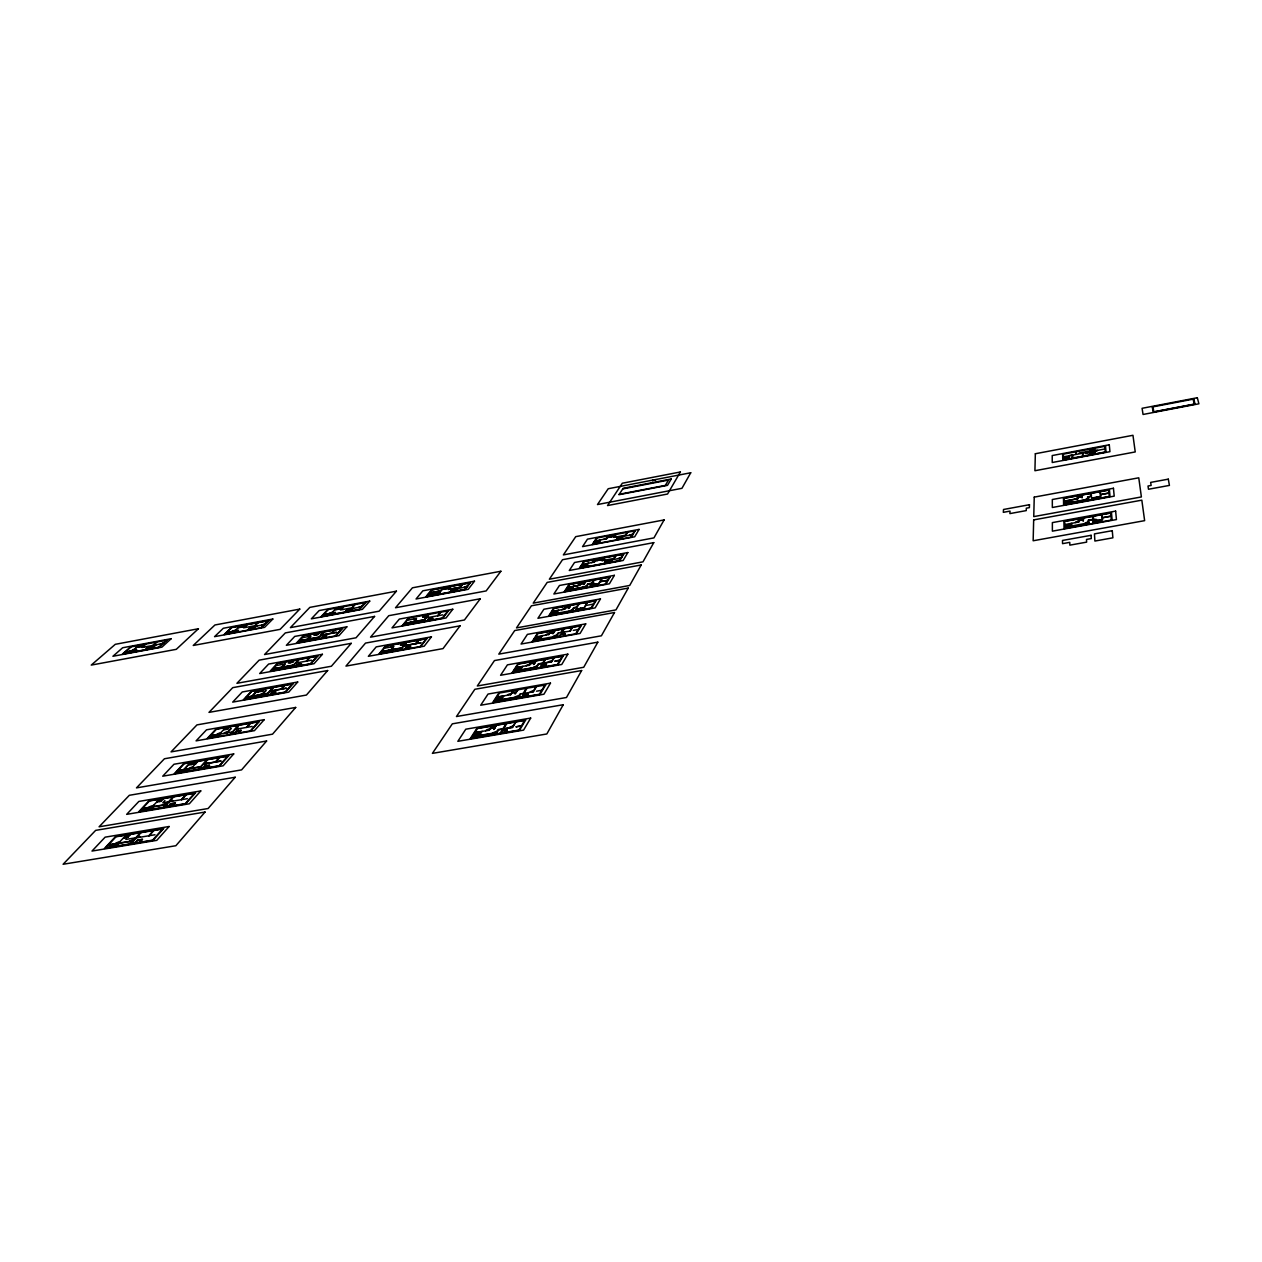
<?xml version="1.0" encoding="UTF-8"?>
<svg xmlns="http://www.w3.org/2000/svg" width="1262" height="1262" viewBox="0 0 1262 1262"><rect width="100%" height="100%" fill="white"/><g stroke="black" fill="none" stroke-linecap="round" stroke-linejoin="round"><path stroke-width="1.5" d="M1099.754 496.565L1096.773 497.922M1091.456 450.408L1094.249 449.193M1084.673 499.878L1087.67 498.537M1074.561 499.247L1077.559 497.922M1069.182 455.692L1072.006 455.156M601.091 542.581L592.919 543.512M595.648 543.606L593.55 543.401M588.786 566.275L580.015 567.269M390.684 647.075L393.018 647.453M403.509 649.283L400.78 649.047M618.79 537.896L620.62 538.211M616.881 536.744L614.783 536.492M574.699 611.013L550.106 614.689M609.767 537.044L607.905 536.823M238.865 631.552L237.351 631.315M533.195 663.26L531.097 662.818M582.807 567.443L580.678 567.143M544.711 685.376L539.41 694.274L493.552 702.24L499.31 693.311M575.819 633.571L580.394 625.889L537.991 633.524L533.021 641.238M605.366 583.959L609.388 577.191L569.477 584.558L565.108 591.357M630.874 537.013L634.439 531.081M573.295 630.385L578.248 629.501M536.492 691.197L541.808 690.267M583.47 607.795L580.11 609.199M598.062 583.691L594.765 585.142M612.606 559.681L609.42 561.069M532.895 691.939L535.94 686.907M536.334 686.843L533.29 691.876L520.039 693.942L517.467 698.075M551.384 661.793L553.813 657.77M569.951 631.095L572.207 627.356M584.18 607.574L585.379 605.571L593.361 604.119M587.366 602.289L585.915 604.687L587.729 602.226M601.69 578.611L600.318 580.867L602.037 578.548M613.947 558.34L615.54 555.706M512.23 727.464L515.527 722.006M554.192 657.691L551.762 661.73L543.244 663.244L551.462 661.667M572.569 627.293L570.314 631.032L557.946 633.051L555.343 637.231M585.678 605.618L584.464 607.621L576.119 609.136L575.015 610.95M615.872 555.643L614.231 558.388L601.911 560.675L603.615 557.946M515.937 721.943L512.64 727.401L498.695 729.783M505.715 732.339L507.292 729.751L501.819 730.493M548.371 662.329L548.449 662.203A3.155 0.868 -14.4 0 1 552.078 660.657M627.529 532.39L625.857 535.12L613.947 537.375L615.651 534.631M508.996 728.016L509.091 727.858A3.407 1.01 -14.9 0 1 513.035 726.123M526.333 696.545L527.784 694.163M526.727 696.466L528.179 694.084L523.083 695.11M544.711 666.778L546.067 664.569M563.609 635.748L564.871 633.698M579.179 610.193L580.362 608.268M593.881 586.073L594.986 584.259M608.095 562.742L609.625 560.249L621.393 558.056M624.422 536.176L621.346 537.486M505.305 732.402L506.867 729.83M545.089 666.715L546.446 664.49L541.903 665.421M563.988 635.685L565.234 633.634L560.486 634.597M579.542 610.13L580.725 608.205M594.228 586.01L595.333 584.196L598.977 583.628L600.113 581.75L607.495 580.378L599.829 581.703L598.693 583.58L591.294 584.937M608.442 562.678L609.956 560.186M529.788 692.475L529.882 692.349A3.281 0.931 -14.6 0 1 533.637 690.708M625.526 535.183L627.198 532.454M620.099 539.048L621.535 536.713L632.925 534.567M525.024 694.636L524.929 694.778A2.918 0.836 -14.7 0 0 527.106 695.283M620.431 538.984L621.85 536.65M543.386 665.042L545.421 665.61M562.284 634.155L564.272 634.66M577.854 608.726L579.81 609.167M592.556 584.7L594.465 585.111M606.785 561.48L608.647 561.842M503.995 730.319L503.901 730.461A3.045 0.899 -14.9 0 0 506.141 731.045M564.366 632.104L564.429 631.978A3.045 0.805 -14.3 0 0 562.126 631.552M523.809 693.516L526.901 688.484M521.711 697.35L523.178 694.968M539.868 667.645L544.979 659.332M561.464 632.625L563.767 628.87M579.179 603.788L577.034 607.29L574.163 607.811L571.875 611.518M589.496 586.877L593.661 580.094M500.099 733.301L506.03 723.631M522.105 697.271L523.493 695.031M559.303 636.521L560.565 634.47M604.167 563.467L605.208 561.764L609.136 561.038M540.625 667.503L545.72 659.206M559.681 636.458L560.864 634.518M575.362 610.887L576.482 609.073M590.174 586.751L594.339 579.968M604.498 563.404L605.476 561.811M500.919 733.159L506.835 723.489M616.613 539.71L617.544 538.211M604.892 560.123L602.794 559.729M523.194 693.39L526.128 688.626M560.896 632.514L563.041 629.012M578.485 603.914L576.466 607.196L573.611 607.716L571.165 611.644M536.034 667.393L538.196 663.907L542.66 663.118M586.073 586.578L587.713 583.927L591.768 583.186M602.258 560.612L603.946 557.883M496.029 732.922L498.064 729.625L502.86 728.805M538.937 663.765L536.776 667.267L513.666 671.352M588.392 583.801L586.625 586.656L565.644 590.521M498.869 729.483L496.834 732.78L472.004 737.008M518.256 697.949L520.638 694.068M556.069 637.105L558.514 633.145M616.298 539.757L617.276 538.18M515.054 697.523L515.227 697.239A3.281 0.931 -14.7 0 1 519.013 695.599M492.795 733.474L492.985 733.175A3.423 1.01 -15 0 1 496.944 731.424M553.04 636.805L553.182 636.569A3.045 0.805 -14.3 0 1 556.684 635.086M568.91 611.265L572.412 609.641M517.783 690.077L515.006 693.974L517.388 690.14M535.861 660.941L533.637 664.522L536.24 660.878M554.886 630.479L552.819 633.792L555.248 630.416M570.566 605.35L568.626 608.458L570.929 605.287M585.379 581.624L583.565 584.543L585.726 581.561M598.724 560.249L599.718 558.672M496.25 725.303L493.663 729.468L496.66 725.24M599.071 560.186L600.049 558.609M533.021 667.929L533.179 667.677A3.171 0.868 -14.5 0 1 536.823 666.115M600.223 560.06L603.062 558.829M614.263 537.312L615.982 534.567M514.486 692.743L514.58 692.601A2.903 0.82 -14.8 0 0 512.435 692.112M552.283 632.751L550.327 632.246M568.074 607.495L566.165 607.054M582.997 583.643L581.119 583.249M597.447 560.58L595.601 560.218M612.401 536.634L615.13 535.467M493.174 728.111L493.268 727.969A3.013 0.883 -15 0 0 491.076 727.401M513.224 690.882L510.81 694.699L496.928 697.003M488.899 730.272L491.517 726.123M531.838 661.667L529.583 665.232L516.142 667.503M550.989 631.174L548.907 634.486L535.782 636.947M566.796 606.044L564.84 609.152L552.251 611.344M581.719 582.303L579.889 585.221L573.689 586.357M596.153 559.334L594.434 562.063L582.445 564.382M491.912 726.044L489.309 730.209L474.875 732.544M610.95 536.823L611.881 535.34M611.281 536.76L612.212 535.277M510.416 694.778L512.829 690.945M529.204 665.311L531.444 661.73M548.544 634.549L550.626 631.237M564.493 609.215L566.433 606.107M581.372 582.366L579.542 585.284L567.663 587.382M594.102 562.126L595.822 559.397M507.34 695.315L507.419 695.173A3.265 0.915 -14.8 0 1 511.189 693.548M526.222 665.831L526.301 665.705A3.155 0.868 -14.6 0 1 529.93 664.159M545.657 635.07L545.736 634.96A3.029 0.805 -14.4 0 1 549.222 633.492M561.685 609.72L565.108 608.221M576.829 585.789L580.126 584.338M591.468 562.615L594.654 561.243M606.375 538.795L608.11 536.05M608.442 535.987L606.707 538.732L595.159 540.909M485.696 730.824L485.791 730.666A3.407 0.994 -15 0 1 489.735 728.931M520.401 670.154L522.847 666.304M540.152 639.124L542.408 635.559M556.416 613.537L558.53 610.193M571.765 589.401L573.753 586.262M586.12 566.827L588.486 563.089M603.82 539.284L606.896 537.975M479.245 735.778L482.084 731.297M499.752 701.167L502.907 696.198L496.755 697.271M518.997 671.321L521.947 666.699L515.984 667.756M538.811 640.213L541.54 635.922M555.138 614.562L557.694 610.54L552.109 611.565M570.55 590.364L572.948 586.593L567.537 587.587M585.458 566.953L587.713 563.404M501.235 699.921L503.853 695.788M477.667 737.118L481.09 731.739L474.686 732.828M497.37 700.584L499.137 697.839M516.663 670.816L518.303 668.245M536.539 639.771L538.054 637.389M552.898 614.184L554.333 611.944M568.357 590.017L569.698 587.918M583.312 566.654L584.574 564.682M598.188 543.165L600.239 539.962M598.519 543.117L600.57 539.899M475.222 736.472L477.131 733.474M582.003 566.89L582.555 566.023M596.153 542.834L597.226 541.161M580.173 567.932L584.274 561.543L623.018 554.318L619.248 560.659L579.51 568.058M593.077 544.143L596.926 538.164M418.321 622.497L415.703 622.229M618.08 558.672L621.85 557.268M413.447 619.121L415.719 619.437M629.706 535.167L633.35 533.842M250.712 627.987L252.053 628.413M583.344 587.082L587.272 585.615M420.325 646.302L426.162 638.793L386.014 646.081L379.815 653.637M447.71 611.108L442.268 618.096L403.083 625.289L408.856 618.254M442.788 614.831L426.256 617.875M415.719 643.62L418.416 640.197M437.693 615.682L440.201 612.48M462.365 584.306L460.015 587.303L448.815 589.291L451.133 586.388M415.971 643.683L418.763 640.134M437.946 615.73L440.548 612.417M462.697 584.243L460.346 587.24L448.404 589.464L450.818 586.451M458.595 588.455L455.408 589.748M408.762 648.4L410.355 646.381M431.083 620.147L432.566 618.285M453.768 591.452L455.787 588.897L467.192 586.767M409.125 648.337L410.702 646.318L406.285 647.122L404.692 649.125M431.43 620.084L432.913 618.222L428.638 618.995L427.14 620.872M454.099 591.389L456.118 588.833M405.039 649.062L406.538 647.169M427.487 620.809L428.875 619.043M450.282 592.099L451.591 590.458M407.91 646.822L409.614 647.327M430.2 618.711L431.872 619.153M452.869 590.143L454.494 590.537M406.632 645.371L404.723 644.835M428.906 617.386L427.029 616.897M451.291 588.928L449.461 588.502M449.966 592.162L451.339 590.427L455.14 589.717L451.26 590.521M400.022 649.977L401.521 648.116M406.048 642.453L401.71 647.879L381.55 651.523M428.244 614.689L424.19 619.752L404.692 623.333M400.717 649.851L406.727 642.326M428.906 614.562L424.679 619.847L417.075 621.235M402.026 644.866L405.212 643.494M424.411 616.976L427.455 615.667M447.174 588.597L450.092 587.366M444.461 589.102L442.852 588.707M402.01 643.178L400.417 645.166L404.455 644.425M424.332 615.399L422.849 617.26L426.856 616.424M445.738 588.786L447.032 587.161M400.764 645.103L402.357 643.115M423.18 617.197L424.663 615.351M446.07 588.723L447.363 587.098M393.649 649.536L391.867 648.873M415.009 623.097L416.681 620.92L414.646 620.762M438.245 594.339L439.539 592.73L427.408 594.986M443.593 587.808L440.832 590.868L429.695 592.856L441.164 590.805M415.671 622.986L417.249 621.03M438.876 594.228L440.343 592.414L428.212 594.67M389.406 651.902L393.854 646.412L384.232 648.258M412.358 623.586L416.507 618.475L407.2 620.273M435.674 594.812L436.983 593.203M438.277 591.342L441.558 589.969M387.118 652.312L388.633 650.451M410.15 623.996L411.554 622.261M433.544 595.222L434.854 593.597M387.876 652.17L389.406 650.309M410.876 623.854L412.295 622.119M434.254 595.08L435.564 593.471M388.649 652.028L390.163 650.167M411.617 623.728L413.021 621.992M434.964 594.954L436.273 593.329M390.763 649.867L393.413 646.586M413.605 621.693L416.081 618.648M384.074 652.864L385.604 650.987M407.2 624.532L408.62 622.797M430.689 595.743L432.014 594.134M384.847 652.722L386.361 650.861M407.942 624.406L409.345 622.655M431.415 595.617L432.724 593.992M385.604 652.58L387.118 650.719M408.667 624.264L410.087 622.529M432.125 595.475L433.434 593.866M386.361 652.454L387.876 650.577M409.409 624.138L410.828 622.387M432.834 595.348L434.144 593.739M294.851 666.573L292.374 666.241M298.605 662.455L296.791 662.014M382.56 653.132L384.09 651.271L380.588 652.691M405.733 624.8L407.153 623.065M429.269 596.011L430.594 594.386L426.745 595.79M383.317 653.006L384.847 651.129M406.459 624.674L407.878 622.923M429.979 595.885L431.304 594.26M336.291 613.679L333.909 613.442M273.144 692.428L274.674 693.012M269.011 694.983L266.471 694.605M336.891 609.451L335.503 609.12M312.108 640.008L309.679 639.724M307.928 636.695L310.026 637.026M282.136 664.506L284.265 664.885M226.245 729.31L224.604 728.805M137.085 651.224L134.955 651.003M463.974 587.366L467.808 585.978M154.989 834.75L136.28 837.858M187.36 798.672L169.25 801.733M252.163 726.423L235.3 729.373M311.54 660.215L295.829 663.055M250.539 730.635L258.426 721.817L216.48 729.199L208.214 738.049M335.44 635.717L341.75 628.665L303.858 635.654L297.233 642.737M364.813 602.873L358.913 609.483L321.873 616.361L328.073 609.735M353.66 608.379L350.41 609.672M148.79 835.775L153.507 830.554M181.365 799.682L185.751 794.823M215.234 762.138L219.272 757.657M246.579 727.401L250.333 723.236M280.984 689.257L284.423 685.44M306.335 661.162L309.553 657.597M331.433 633.35L334.43 630.022M149.2 835.712L153.917 830.491M181.76 799.619L186.129 794.76M215.613 762.074L219.651 757.594M246.942 727.338L250.696 723.173M281.331 689.194L284.77 685.376M306.682 661.099L309.9 657.534M331.764 633.287L334.761 629.959M139.451 842.322L142.133 839.356M172.531 805.803L175.024 803.042M206.905 767.832L209.224 765.277M238.723 732.701L240.868 730.335M273.633 694.163L275.589 692.002M299.346 665.768L301.176 663.749M324.776 637.689L326.479 635.796M348.58 611.407L350.931 608.805L361.863 606.77M351.798 607.842L354.559 604.798M139.861 842.259L142.543 839.293L137.416 840.129L134.719 843.111M172.926 805.724L175.418 802.979L170.465 803.815L167.956 806.576M207.299 767.769L209.602 765.214L204.823 766.034L202.488 768.59M239.086 732.638L241.231 730.272L236.483 731.234M273.98 694.1L275.936 691.939L271.504 692.728L269.532 694.889M299.678 665.705L301.508 663.686L297.106 664.585L295.371 666.494M325.107 637.625L326.811 635.732L322.551 636.616L320.927 638.383M348.896 611.344L351.246 608.741M354.874 604.735L352.13 607.779L340.456 609.956L343.579 606.848M135.129 843.048L137.668 840.24M168.351 806.497L170.701 803.91M202.882 768.526L205.059 766.129M234.827 733.38L236.846 731.171M269.894 694.826L271.74 692.791M295.718 666.431L297.438 664.522M321.258 638.32L322.883 636.553M345.173 612.038L346.671 610.366M139.309 839.829L139.151 840.003A3.171 0.931 -17.7 0 0 140.871 840.744M172.295 803.5L172.137 803.657A3.045 0.868 -17.3 0 0 173.856 804.336M206.574 765.734L206.447 765.892A2.918 0.805 -16.9 0 0 208.135 766.476M238.313 730.793L239.859 731.455M298.794 664.175L300.309 664.695M324.176 636.222L325.675 636.679M347.949 610.051L349.416 610.461M139.451 837.337L139.609 837.163A3.565 1.025 -17.7 0 0 137.684 836.327M172.326 801.212L172.468 801.054A3.423 0.962 -17.3 0 0 170.559 800.297M206.511 763.652L206.652 763.494A3.281 0.883 -16.9 0 0 204.76 762.832M238.155 728.884L238.281 728.742A3.139 0.82 -16.5 0 0 236.42 728.158M272.892 690.708L271.172 690.077M323.829 634.739L322.141 634.234M234.464 733.443L236.609 731.092M344.841 612.102L346.451 610.335M343.28 609.42L341.608 608.978M130.112 843.868L140.271 832.762M163.508 807.317L172.926 797M198.197 769.331L206.921 759.787M230.315 734.184L238.392 725.334M265.556 695.599L272.955 687.506M291.506 667.188L298.431 659.616M318.797 637.326L323.656 632.01M130.917 843.742L141.06 832.62M164.265 807.191L173.699 796.874M198.954 769.205L207.646 759.661M231.041 734.058L239.102 725.224M266.25 695.472L273.633 687.38M292.185 667.062L299.094 659.49M324.287 631.883L319.428 637.2L311.13 638.73M227.255 732.654L231.104 728.458L226.639 732.985M262.512 694.258L266.045 690.424L261.944 694.573M292.327 662.392L294.503 660.326M317.803 634.628L319.838 632.704M129.45 841.644L129.765 841.297A3.581 1.041 -17.7 0 1 134.198 839.404M162.766 805.282L163.05 804.967A3.439 0.962 -17.3 0 1 167.294 803.168M125.853 839.435L135.649 837.81M127.825 837.305L130.917 834.308M161 801.323L163.886 798.53M191.193 768.542L194.537 764.914M195.5 763.889L198.197 761.302M223.784 733.49L224.084 733.206A3.155 0.836 -16.6 0 1 227.901 731.613M227.444 729.215L229.952 726.833M259.183 695.062L263.08 693.327M262.528 691.15L264.846 688.957M290.575 661.036L288.399 663.102L292.784 662.203M309.521 640.481L311.335 638.509M316.036 633.414L313.986 635.338L318.229 634.455M333.783 614.152L335.471 612.307L322.788 614.846M338.042 609.23L339.888 607.527M289.96 662.818L293.194 661.446M315.516 635.054L318.608 633.745M339.431 609.057L342.412 607.827M116.703 846.092L119.243 843.332M150.525 809.51L152.891 806.954M185.688 771.476L187.88 769.126M218.231 736.298L220.251 734.105M253.946 697.681L255.792 695.678M280.259 669.223L285.228 663.844L275.842 665.642M306.287 641.08L310.941 636.048L301.839 637.815M330.644 614.736L332.158 613.095M188.243 769.063L188.511 768.763A3.281 0.899 -17 0 1 192.55 767.075M126.342 837.542L126.516 837.369A3.155 0.915 -17.8 0 0 124.828 836.643M159.564 801.559L159.722 801.402A3.029 0.852 -17.4 0 0 158.034 800.739M194.127 764.125L192.597 763.384M261.266 691.387L259.767 690.819M284.644 666.872L283.067 666.178M308.875 640.607L310.815 638.398L308.906 638.241M333.152 614.263L334.667 612.638M113.17 846.676L115.725 843.915M147.102 810.078L149.484 807.522M182.391 772.044L184.583 769.678M215.045 736.85L217.08 734.658M250.886 698.217L252.747 696.214M277.293 669.759L279.028 667.882M303.416 641.601L305.041 639.85M327.852 615.257L329.382 613.616M114.053 846.518L116.609 843.773M147.969 809.936L150.336 807.38M183.211 771.902L185.404 769.536M215.849 736.708L217.869 734.516M251.643 698.091L253.504 696.072M278.034 669.633L279.77 667.756M304.126 641.475L305.751 639.724M328.546 615.13L330.076 613.49M114.937 846.376L117.492 843.615M148.821 809.794L151.188 807.238M184.047 771.76L186.24 769.41M216.638 736.566L218.673 734.389M252.416 697.949L254.277 695.946M278.776 669.491L280.511 667.614M304.852 641.348L306.477 639.597M329.256 615.004L330.77 613.364M115.82 846.234L118.376 843.473M118.423 843.174L126.247 835.081M149.673 809.652L152.039 807.096M152.087 806.812L159.375 799.303M184.867 771.618L187.06 769.268M191.13 764.63L193.827 762.059M217.443 736.44L219.462 734.247M219.478 734.011L225.756 727.559M253.173 697.807L255.034 695.804M258.473 691.891L260.808 689.683M279.517 669.365L281.252 667.488M305.562 641.206L307.187 639.455M329.95 614.862L336.197 608.221M281.868 667.172L284.786 664.017M307.77 639.171L310.499 636.222M109.636 847.259L112.208 844.499M143.694 810.661L146.076 808.106M179.109 772.612L181.302 770.246M211.874 737.402L213.909 735.225M247.825 698.769L249.702 696.766M274.327 670.296L276.078 668.418M300.545 642.137L302.17 640.386M325.075 615.777L326.606 614.137M110.52 847.102L113.091 844.357M144.546 810.519L146.928 807.948M179.93 772.47L182.122 770.104M212.663 737.276L214.698 735.083M248.598 698.627L250.46 696.624M275.069 670.169L276.804 668.292M301.255 641.995L302.88 640.244M325.77 615.651L327.3 614.01M111.403 846.96L113.974 844.199M145.398 810.378L147.78 807.806M180.75 772.328L182.943 769.962M183.795 769.568L187.991 765.056L195.878 763.81M213.452 737.134L215.486 734.941M249.355 698.501L251.217 696.482M251.99 696.135L255.555 692.302L262.89 691.103M275.81 670.027L277.545 668.15M301.981 641.869L303.606 640.118M326.464 615.509L327.994 613.868M112.286 846.818L114.842 844.057M146.25 810.236L148.632 807.664M181.57 772.186L183.763 769.82M184.173 769.505L188.322 764.993A3.265 0.883 -16.9 0 1 192.345 763.321M214.256 736.992L216.291 734.799M250.128 698.359L251.99 696.356M252.337 696.072L256.139 692.018L259.515 690.771M276.552 669.901L278.287 668.024M302.691 641.743L304.316 639.992M327.158 615.383L328.688 613.742M108.753 847.401L111.324 844.641M142.843 810.803L145.225 808.248M178.273 772.754L180.482 770.388M211.07 737.544L213.12 735.352M247.068 698.911L248.929 696.892M273.586 670.438L275.337 668.56M299.82 642.263L301.46 640.512M324.381 615.903L325.911 614.263L322.015 615.667M358.724 607.353L362.588 605.965M261.218 627.482L267.875 620.794L231.892 627.514L224.936 634.234M257.148 626.062L249.135 628.35M251.091 629.359L252.889 627.577M254.719 625.747L257.842 622.671M251.406 629.296L253.205 627.514M258.142 622.608L255.034 625.7L243.613 627.829L247.068 624.674M247.431 630.038L249.45 628.302M246.374 627.309L244.875 626.835M242.793 626.914L245.806 625.668M328.94 613.521L332.521 612.18M240.19 627.388L238.881 626.962M235.978 632.167L237.682 630.511M236.593 632.057L238.502 630.195L226.04 632.672M241.436 627.072L243.456 625.353M230.804 633.13L232.508 631.473M231.482 633.003L233.186 631.347M232.161 632.877L233.864 631.221M232.839 632.751L239.843 626.031M233.533 632.625L235.237 630.968M227.397 633.776L229.1 632.104L225.188 633.508M228.075 633.65L229.779 631.978M228.753 633.524L230.473 631.852M229.432 633.382L231.151 631.726M230.126 633.256L231.829 631.599M261.534 625.163L265.43 623.759M166.174 640.465L158.712 647.248L123.187 653.858L130.917 647.043M156.031 644.914L153.996 646.775L147.118 648.053M148.806 649.094L150.809 647.28M152.86 645.434L156.33 642.295M149.105 649.031L151.124 647.217M156.646 642.232L153.175 645.371L141.975 647.453L145.793 644.267M145.225 649.756L147.244 647.942M145.524 649.693L147.433 647.99M148.679 647.674L149.862 648.132M144.688 646.949L143.332 646.459M232.113 631.379L235.726 630.038M141.344 646.507L144.42 645.261M131.595 652.28L133.488 650.608M138.82 646.98L137.637 646.538M134.009 651.839L135.902 650.151M140.05 646.665L141.943 644.977M134.608 651.728L136.738 649.835L124.496 652.28M140.35 646.617L142.243 644.929M127.588 653.038L129.497 651.35M128.267 652.911L130.16 651.224M128.929 652.785L130.822 651.097M129.592 652.659L131.5 650.971M130.27 652.533L138.41 645.639M133.173 650.498L138.71 645.576M125.585 653.4L127.494 651.713L123.55 653.117M126.263 653.274L128.156 651.602M126.926 653.164L128.834 651.476M160.337 644.03L164.249 642.642M130.475 651.003L134.119 649.662M129.481 652.296L129.323 652.438M231.293 632.656L231.151 632.783M303.89 641.096L302.959 641.333L303.748 641.238M277.798 669.223L276.835 669.459L277.656 669.365M386.803 651.902L385.825 652.138L386.677 652.06M215.644 736.219L214.603 736.472L218.736 735.746M147.796 809.336L146.676 809.62L151.124 808.863M113.911 845.871L112.76 846.155L113.706 846.092M1094.785 451.654L1097.561 450.439L1094.675 450.203M150.068 648.163L155.841 644.866L163.334 643.478M252.274 628.444L256.943 626.015L264.61 624.58M622.765 488.915L668.481 480.081L665.326 485.397L619.248 494.278M607.448 537.565L614.736 536.113M594.56 541.824L599.781 540.688M594.323 542.203L599.545 541.051M594.197 542.392L599.308 541.43M593.96 542.755L599.182 541.603M617.213 538.275L621.078 537.454M593.724 543.133L598.945 541.982M1090.1 450.755L1094.296 449.871M1063.409 456.86L1105.039 448.941M1063.424 457.727L1069.056 456.481M1085.557 453.547L1090.589 452.522L1090.731 454.746M1063.424 457.885L1069.072 456.828M1063.424 458.232L1069.072 457.002M1069.088 457.349L1063.44 458.579L1069.088 457.696M1090.273 453.342L1094.485 452.553M1063.456 459.1L1069.088 457.869M442.205 589.528L449.524 588.076M595.096 561.006L602.637 559.523M238.029 627.798L245.065 626.394M334.572 609.972L341.75 608.536M136.69 647.374L143.6 646.002M428.607 593.534L431.21 593.582L427.944 594.339M581.94 565.171L587.209 564.193M581.656 565.613L587.067 564.414M581.53 565.833L586.798 564.84M581.246 566.259L586.656 565.06M581.104 566.48L586.373 565.502M605.145 561.874L609.073 561.133M346.356 610.429L350.173 609.641M580.962 566.701L586.231 565.723M429.932 595.207L436.337 594.008M228.248 632.94L234.385 631.805M231.23 632.719L233.959 632.215M325.139 615.083L331.401 613.916M436.005 594.418L432.314 595.096L433.103 595.017M331.023 614.326L328.167 614.909M126.547 652.564L132.542 651.444M129.402 652.359L132.068 651.87M580.599 584.101L584.685 583.249M588.266 584.022L594.576 583.423L591.121 584.227M567.001 588.423L572.412 587.429M566.701 588.881L572.27 587.65M566.543 589.117L571.97 588.124M566.401 589.354L571.828 588.36M566.102 589.827L571.67 588.581M591.231 585.047L594.923 584.369M321.353 635.101L331.527 633.24M331.859 633.177L336.575 632.309L321.258 635.212M565.944 590.048L571.386 589.054M565.802 590.285L571.229 589.291M571.891 589.18L586.751 586.451M299.078 640.765L318.986 637.105M1077.937 497.48L1082.402 496.55M298.873 640.986L310.484 638.856M300.64 641.396L307.092 640.197M1064.292 501.14L1077.59 498.695L1077.48 495.871M1108.935 493L1100.306 494.594L1100.448 496.345M303.811 641.175L306.682 640.639M1064.292 501.251L1077.985 498.727L1077.858 495.792M1108.935 493.111L1100.701 494.625L1100.843 496.376L1091.819 498.033M1064.308 502.024L1070.35 500.904M1064.308 502.213L1070.365 501.109M404.503 623.554L416.413 621.361M428.544 619.106L432.487 618.396M1064.323 502.418L1070.365 501.298M1064.323 502.812L1070.365 501.503M406.443 623.933L413.053 622.718M1064.323 503.002L1070.381 501.897M1064.339 503.412L1070.381 502.102M1064.339 503.601L1087.718 499.31M1064.339 503.806L1087.718 499.515M565.597 607.953L569.809 607.085M551.384 612.701L557.126 611.439M551.226 612.953L556.81 611.928M551.068 613.19L556.652 612.18M550.91 613.442L556.495 612.433M550.737 613.695L556.337 612.669M550.421 614.184L556.179 612.922M550.264 614.436L555.864 613.427M556.558 613.316L571.86 610.54M400.859 644.992L404.55 644.314M1064.765 524.582L1078.931 522.011L1078.805 518.871M1092.75 519.455L1088.081 520.307L1088.223 522.862M1088.885 520.37L1092.766 519.676M272.892 668.813L293.431 665.074M272.671 669.034L293.888 665.184M1064.781 525.402L1071.028 524.266M1064.781 525.623L1071.044 524.487M1093.602 520.37L1096.741 519.786A3.202 0.836 -10.8 0 0 1093.555 519.518M1064.781 525.828L1071.044 524.692M403.982 645.75L421.066 642.658L403.887 645.876M274.453 669.491L281.126 668.292M1064.797 526.254L1071.059 524.913M1064.797 526.459L1071.059 525.323M1093.649 521.206L1102.183 519.66L1102.042 517.767L1110.97 516.158L1102.452 517.799L1102.594 519.692L1098.334 520.465L1098.445 522.168M277.719 669.302L280.685 668.75M1064.812 526.68L1071.075 525.544M1093.665 521.316L1097.924 520.528M1064.812 526.885L1071.075 525.749M1064.812 527.311L1089.011 522.72M381.361 651.76L402.199 647.99M406.19 647.232L410.26 646.507M383.317 652.202L390.163 650.955M386.74 651.981L389.784 651.429M554.065 632.325L549.79 633.082L553.986 632.436M535.009 638.162L540.941 636.868M534.836 638.43L540.609 637.389M1094.533 453.31L1091.662 453.216M1072.605 457.459L1075.461 457.617M534.662 638.698L540.436 637.657M534.489 638.966L540.262 637.925M534.331 639.219L540.104 638.193M534.157 639.487L539.931 638.446M533.984 639.755L539.757 638.714M533.637 640.291L556.668 636.158A3.045 0.805 -14.3 0 1 558.987 636.584M270.273 691.071L281.095 689.131M281.458 689.068L286.474 688.169L270.147 691.197M246.437 697.145L267.607 693.343M246.2 697.381L268.08 693.469M271.393 692.854L275.479 692.128M247.999 697.902L254.877 696.671M254.403 697.176L250.444 697.886L251.28 697.807M530.45 663.859L534.962 662.944M559.981 660.152L554.759 661.193L559.902 660.294M538.779 664.033L542.502 663.37M542.187 663.875L545.941 663.213A3.155 0.868 -14.5 0 1 542.297 664.774L541.556 664.9M515.322 668.781L521.301 667.724M515.133 669.065L521.111 668.008M514.959 669.349L520.938 668.292M514.77 669.633L520.749 668.576M514.58 669.917L520.575 668.86M514.407 670.201L520.386 669.144M514.218 670.485L520.196 669.428M514.044 670.769L520.023 669.712M513.855 671.068L519.834 670.012M520.575 669.901L536.934 667.014M223.595 729.893L227.807 729.152M220.85 732.859L220.487 732.922A3.155 0.836 -16.6 0 0 216.622 734.516M210.265 735.856L233.028 731.865M212.095 736.456L219.241 735.194M231.325 733.08L232.034 732.954A3.171 0.836 -16.6 0 1 233.912 733.553M1077.906 496.676L1080.603 496.881M1088.491 499.468L1091.583 499.689M1096.378 497.985L1093.286 497.764M511.741 693.232L516.41 692.286M496.045 698.375L502.213 697.302M495.856 698.675L502.024 697.602M495.65 698.99L501.834 697.902M495.461 699.29L501.629 698.217M495.256 699.59L501.44 698.517M495.067 699.905L501.235 698.832M494.862 700.205L501.046 699.132M494.672 700.52L500.856 699.432M494.467 700.82L500.651 699.747M501.408 699.637L518.335 696.703M494.278 701.136L518.934 696.845A3.281 0.931 -14.7 0 1 521.364 697.397M1078.836 519.818L1081.644 520.054M203.687 764.015L215.36 761.996M215.739 761.933L221.15 761.002L203.561 764.157M177.8 770.609L200.626 766.665M177.532 770.908L201.1 766.839M204.681 766.192L209.082 765.435M179.378 771.571L186.792 770.293M199.286 768.148L200.027 768.022A3.297 0.899 -16.9 0 1 201.92 768.684M186.24 770.893L181.965 771.634L182.848 771.555M490.413 728.442L495.161 727.638M490.319 728.6L495.067 727.78M503.585 728.805L512.325 727.306M521.49 725.745L515.874 726.849L521.395 725.902M473.928 734.027L480.333 732.922M473.707 734.358L480.128 733.254M473.502 734.689L479.923 733.585M473.282 735.02L479.702 733.916M473.076 735.352L479.497 734.247M472.856 735.683L479.292 734.579M502.402 730.73L506.788 729.972M472.651 736.014L479.071 734.926M472.43 736.345L478.866 735.257M472.225 736.677L478.645 735.588M479.434 735.478L497.023 732.481M156.851 802.017L161.378 801.244M164.928 800.518L162.814 802.821L168.635 801.701M153.649 805.471L153.27 805.535A3.423 0.962 -17.4 0 0 149.011 807.333M142.464 808.437L166.127 804.446M142.164 808.753L166.6 804.635M170.307 803.973L174.882 803.2M144.042 809.526L151.708 808.232M164.675 806.039L165.448 805.913A3.439 0.978 -17.4 0 1 167.357 806.67M123.708 837.842L127.983 837.132M123.55 838.015L128.219 837.242M120.095 841.738L119.701 841.801A3.565 1.025 -17.8 0 0 115.252 843.694M108.485 844.814L132.952 840.776M108.169 845.161L133.425 840.981M137.258 840.303L141.975 839.53M110.046 846.013L117.981 844.704M131.374 842.495L132.179 842.353A3.581 1.041 -17.8 0 1 134.103 843.205M113.817 845.982L117.334 845.398M1193.111 399.328L1194.309 404.092L1153.847 411.822L1152.979 407.011M1104.834 446.496L1105.307 452.001L1063.472 459.873L1063.345 454.32M1111.301 519.849L1110.702 513.066L1064.702 521.427L1064.844 528.257M1100.48 491.628L1100.259 493.821L1100.101 491.707M1102.215 514.612L1101.978 516.947L1101.821 514.675M1094.548 448.436L1094.943 453.957M1094.186 448.499L1094.58 454.02M1096.71 497.133L1096.82 498.727M1096.315 497.102L1096.441 498.805M1097.924 520.433L1098.05 522.247M1090.368 449.225L1090.478 450.913L1079.199 452.963M1090.021 449.288L1090.116 450.897M1090.226 452.664L1090.368 454.809M1092.198 497.954L1092.308 499.563M1093.349 516.221L1093.775 523.02M1091.804 497.938L1091.914 499.626M1091.251 493.332L1091.441 496.423L1088.349 496.991L1088.538 500.241M1092.561 516.363L1092.987 523.162M1090.494 493.474L1090.668 496.36L1087.576 496.928L1087.765 500.383M1088.869 520.165L1089.027 522.925M1082.843 456.229L1082.733 453.989L1082.48 456.292M1082.323 494.972L1082.07 497.938L1081.944 495.051M1083.427 518.019L1083.175 521.206L1083.033 518.098M1076.328 451.875L1076.029 453.642L1075.965 451.938M1078.411 518.934L1078.521 521.963M1072.526 455.14L1072.637 458.138M1072.164 455.219L1072.274 458.216M1071.091 499.989L1071.154 502.355M1071.785 523.304L1071.864 525.828M1069.04 455.803L1069.119 458.8M1070.334 500.131L1070.428 503.57M1071.012 523.446L1071.122 527.122M1066.232 457.018L1066.28 458.579M1067.336 501.456L1067.368 503.254M1067.904 524.834L1067.952 526.743M506.583 728.616A3.407 1.01 -14.9 0 1 502.623 730.367M1075.398 522.531A3.187 0.836 -10.9 0 1 1078.489 521.127M1097.987 521.38A3.202 0.836 -10.7 0 1 1094.785 521.111M1101.474 519.897A3.202 0.836 -10.7 0 1 1098.382 521.301M1085.068 523.43A3.202 0.836 -10.8 0 1 1088.175 522.026M1033.673 519.897L1033.152 540.767L1144.634 520.654L1141.826 500.162L1033.673 519.897M1034.241 497.118L1033.752 516.615L1141.384 496.944L1138.766 477.809L1034.241 497.118M1035.345 453.736L1034.919 470.726L1135.232 451.938L1132.96 435.295L1035.345 453.736M1029.476 504.705L1029.382 507.624L1026.322 508.192L1026.243 510.605L1009.884 513.602L1010.026 511.11L1003.322 512.34L1003.527 509.485L1029.476 504.705M581.64 670.548L566.48 697.492L456.465 716.532L474.843 689.289L581.64 670.548M597.841 642.153L583.722 667.282L477.32 685.976L494.467 660.562L597.841 642.153M614.499 612.512L601.406 635.796L498.805 654.126L514.707 630.558L614.499 612.512M628.239 588.076L615.966 609.893L516.505 627.892L531.428 605.792L628.239 588.076M641.206 564.982L629.706 585.458L533.211 603.141L547.219 582.381L641.206 564.982M653.763 542.628L642.973 561.842L549.364 579.211L562.521 559.713L653.763 542.628M563.246 704.717L546.84 733.963L432.409 753.367L452.317 723.836L563.246 704.717M664.096 519.928L653.937 537.896L563.373 554.901L575.74 536.65L664.096 519.928M690.74 472.761L681.953 488.315L597.494 504.548L608.205 488.741L690.74 472.761M680.392 471.972L667.551 494.026L607.543 505.557L622.308 483.236L680.392 471.972M530.687 718.078L523.588 730.114L457.854 741.315L465.788 729.199L530.687 718.078M550.484 683.136L543.938 694.226L480.712 705.221L488.031 694.053L550.484 683.136M567.868 654.142L561.764 664.475L500.588 675.265L507.419 664.853L567.868 654.142M585.742 623.87L580.078 633.445L521.08 644.03L527.406 634.376L585.742 623.87M600.46 598.914L595.159 607.89L537.943 618.285L543.89 609.246L600.46 598.914M614.373 575.346L609.404 583.785L553.876 593.992L559.46 585.489L614.373 575.346M627.829 552.551L623.16 560.47L569.288 570.487L574.525 562.505L627.829 552.551M671.258 478.976L667.503 485.349L618.964 494.72L623.191 488.284L671.258 478.976M525.623 720.018L519.55 730.256L470.237 738.649L476.847 728.379L525.623 720.018M639.077 529.393L634.691 536.792L582.555 546.604L587.477 539.142L639.077 529.393M562.3 656.256L557.362 664.553L513.003 672.378L518.366 664.049L562.3 656.256M595.317 600.838L591.026 608.047L549.522 615.588L554.192 608.347L595.317 600.838M524.645 720.444L518.903 730.083L471.231 738.223L477.462 728.537L524.645 720.444M545.657 684.966L540.041 694.4L492.606 702.65L498.711 693.169L545.657 684.966M563.199 655.877L557.978 664.68L512.088 672.772L517.783 663.938L563.199 655.877M581.261 625.526L576.403 633.666L532.154 641.617L537.423 633.414L581.261 625.526M596.137 600.491L591.594 608.142L548.686 615.935L553.624 608.252L596.137 600.491M610.193 576.86L605.934 584.038L564.288 591.704L568.941 584.48L610.193 576.86M623.791 554.002L619.784 560.738L579.384 568.263L583.754 561.48L623.791 554.002M635.18 530.781L631.41 537.076L592.32 544.443L596.421 538.101L635.18 530.781M655.656 479.797L652.328 480.57L655.656 479.797M460.046 625.842L443.025 648.605L345.962 666.099L365.523 643.084L460.046 625.842M480.286 598.772L464.432 619.989L370.539 637.152L388.775 615.682L480.286 598.772M500.888 571.244L486.154 590.932L395.511 607.748L412.437 587.808L500.888 571.244M431.446 636.837L424.206 646.207L368.362 656.303L376.202 646.885L431.446 636.837M452.79 609.246L446.038 617.97L392.009 627.877L399.328 619.09L452.79 609.246M474.496 581.183L468.234 589.291L416.05 598.993L422.849 590.821L474.496 581.183M469.622 582.949L464.558 589.449L426.714 596.484L432.077 589.953L469.622 582.949M427.029 638.446L420.83 646.412L378.947 653.984L385.525 645.986L427.029 638.446M448.546 610.761L442.757 618.191L402.231 625.636L408.367 618.159L448.546 610.761M470.41 582.634L465.047 589.528L425.909 596.8L431.604 589.875L470.41 582.634M205.043 812.05L175.86 845.729L63.1 864.265L95.66 830.364L205.043 812.05M235.205 777.234L208.104 808.516L99.083 826.799L129.339 795.297L235.205 777.234M266.613 740.999L241.578 769.883L136.47 787.882L164.439 758.762L266.613 740.999M295.702 707.43L272.529 734.168L171.048 751.884L196.967 724.893L295.702 707.43M327.663 670.532L306.429 695.047L208.987 712.383L232.744 687.648L327.663 670.532M351.23 643.336L331.385 666.241L236.925 683.31L259.152 660.152L351.23 643.336M374.577 616.408L356.042 637.783L264.547 654.536L285.322 632.909L374.577 616.408M396.442 591.168L379.105 611.187L290.402 627.624L309.837 607.385L396.442 591.168M169.108 826.5L156.788 840.35L92 851.061L105.125 837.163L169.108 826.5M200.784 790.927L189.332 803.784L126.673 814.353L138.867 801.433L200.784 790.927M233.722 753.919L223.153 765.797L162.719 776.193L173.982 764.251L233.722 753.919M264.231 719.655L254.435 730.651L196.067 740.873L206.526 729.815L264.231 719.655M297.722 682.016L288.761 692.097L232.697 702.114L242.272 691.97L297.722 682.016M322.425 654.284L314.033 663.702L259.672 673.545L268.617 664.064L322.425 654.284M346.861 626.82L339.021 635.622L286.364 645.292L294.724 636.427L346.861 626.82M369.75 601.106L362.415 609.341L311.335 618.837L319.176 610.556L369.75 601.106M163.603 828.582L153.065 840.366L104.478 848.395L115.505 836.596L163.603 828.582M195.484 792.899L185.703 803.847L138.71 811.766L148.963 800.802L195.484 792.899M228.674 755.78L219.635 765.892L174.298 773.685L183.779 763.557L228.674 755.78M259.388 721.422L251.012 730.777L207.236 738.444L216.023 729.057L259.388 721.422M293.115 683.688L285.449 692.254L243.392 699.779L251.453 691.166L293.115 683.688M317.977 655.861L310.815 663.891L270.036 671.274L277.561 663.213L317.977 655.861M342.586 628.334L335.897 635.827L296.396 643.084L303.416 635.559L342.586 628.334M365.633 602.558L359.37 609.562L321.053 616.692L327.631 609.641L365.633 602.558M162.498 829.055L152.576 840.161L105.582 847.922L115.978 836.801L162.498 829.055M194.443 793.341L185.214 803.657L139.766 811.324L149.437 800.976L194.443 793.341M227.665 756.206L219.146 765.718L175.323 773.275L184.236 763.715L227.665 756.206M292.216 684.051L284.975 692.128L244.323 699.4L251.895 691.276L292.216 684.051M317.109 656.224L310.342 663.78L270.92 670.911L278.003 663.323L317.109 656.224M299.788 609.104L280.101 629.359L193.244 645.466L214.95 624.974L299.788 609.104M272.844 619.027L264.563 627.372L214.54 636.663L223.311 628.271L272.844 619.027M268.696 620.478L261.628 627.577L224.115 634.549L231.498 627.419L268.696 620.478M198.418 628.744L176.286 649.331L91.243 665.09L115.299 644.314L198.418 628.744M171.175 638.698L161.899 647.154L112.917 656.272L122.651 647.753L171.175 638.698M167.01 640.134L159.091 647.343L122.351 654.173L130.554 646.933L167.01 640.134M409.819 623.617L408.872 623.854L409.708 623.759M1197.322 397.735L1142.078 408.304L1143.056 414.472L1198.9 403.808L1197.322 397.735M1193.773 399.044L1152.269 406.995L1153.168 412.106L1195.051 404.124L1193.773 399.044M1109.282 444.792L1052.224 455.55L1052.24 462.507L1109.945 451.67L1109.282 444.792M1105.512 446.196L1062.651 454.273L1062.762 460.173L1106.048 452.048L1105.512 446.196M1113.447 488.252L1052.319 499.515L1052.334 507.498L1114.204 496.14L1113.447 488.252M1109.424 489.798L1063.487 498.253L1063.614 505.021L1110.024 496.502L1109.424 489.798M1108.683 490.129L1064.229 498.301L1064.371 504.674L1109.235 496.455L1108.683 490.129M1168.296 479.15L1150.66 482.399L1151.133 485.444L1148.01 486.028L1148.483 489.246L1169.432 485.413L1168.296 479.15M1115.64 511.11L1052.366 522.61L1052.382 531.16L1116.444 519.565L1115.64 511.11M1111.475 512.719L1063.913 521.364L1064.055 528.62L1112.106 519.912L1111.475 512.719M1083.506 519.707L1078.868 520.559L1083.506 519.818M1112.264 530.687L1094.438 533.889L1094.895 541.051L1112.895 537.817L1112.264 530.687M1091.109 535.309L1062.494 540.452L1062.557 543.654L1069.766 542.36L1069.845 545.152L1086.629 542.139L1086.503 539.442L1091.299 538.574L1091.109 535.309"/></g></svg>
